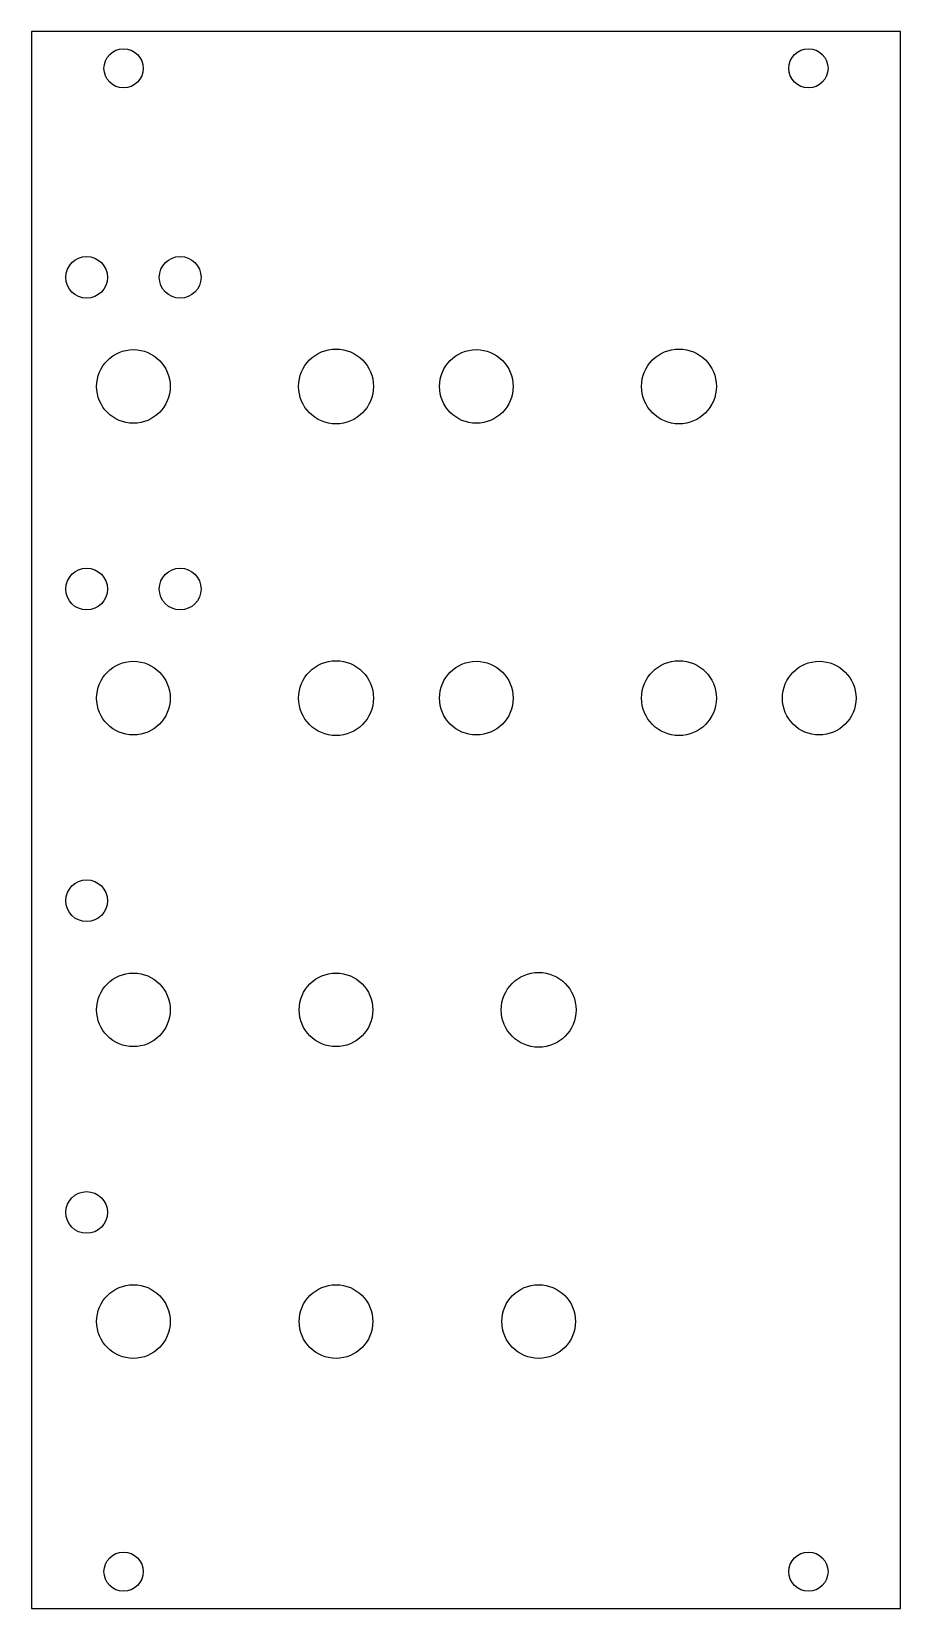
# Model space of a CAD drawing. Header units: millimetres. Extents: x 0 to 71, y 0 to 128.
import ezdxf

# ---------------------------------------------------------------- set-up
doc = ezdxf.new("R2010")
doc.units = ezdxf.units.MM
doc.layers.get('0').update_dxf_attribs({"lineweight": 25})

msp = doc.modelspace()

# ---------------------------------------------------------------- linework, layer by layer
for p, q in [((70.8, 128.5), (0, 128.5)), ((0, 128.5), (0, 0)), ((70.8, 0), (70.8, 128.5)), ((0, 0), (70.8, 0))]:
    msp.add_line(p, q)
for centre, radius in [((7.5, 125.5), 1.6), ((63.3, 125.5), 1.6), ((4.49, 108.47), 1.7), ((12.11, 108.47), 1.7), ((8.3, 99.58), 3), ((24.81, 99.58), 3.05), ((36.24, 99.58), 3), ((52.75, 99.58), 3.05), ((4.49, 83.07), 1.7), ((12.11, 83.07), 1.7), ((8.3, 74.18), 3), ((24.81, 74.18), 3.05), ((36.24, 74.18), 3), ((52.75, 74.18), 3.05), ((64.18, 74.18), 3), ((4.49, 57.67), 1.7), ((8.3, 48.78), 3), ((24.81, 48.78), 3), ((41.32, 48.78), 3.05), ((4.49, 32.27), 1.7), ((8.3, 23.38), 3), ((24.81, 23.38), 3), ((41.32, 23.38), 3), ((7.5, 3), 1.6), ((63.3, 3), 1.6)]:
    msp.add_circle(centre, radius)

doc.saveas('drawing.dxf')
